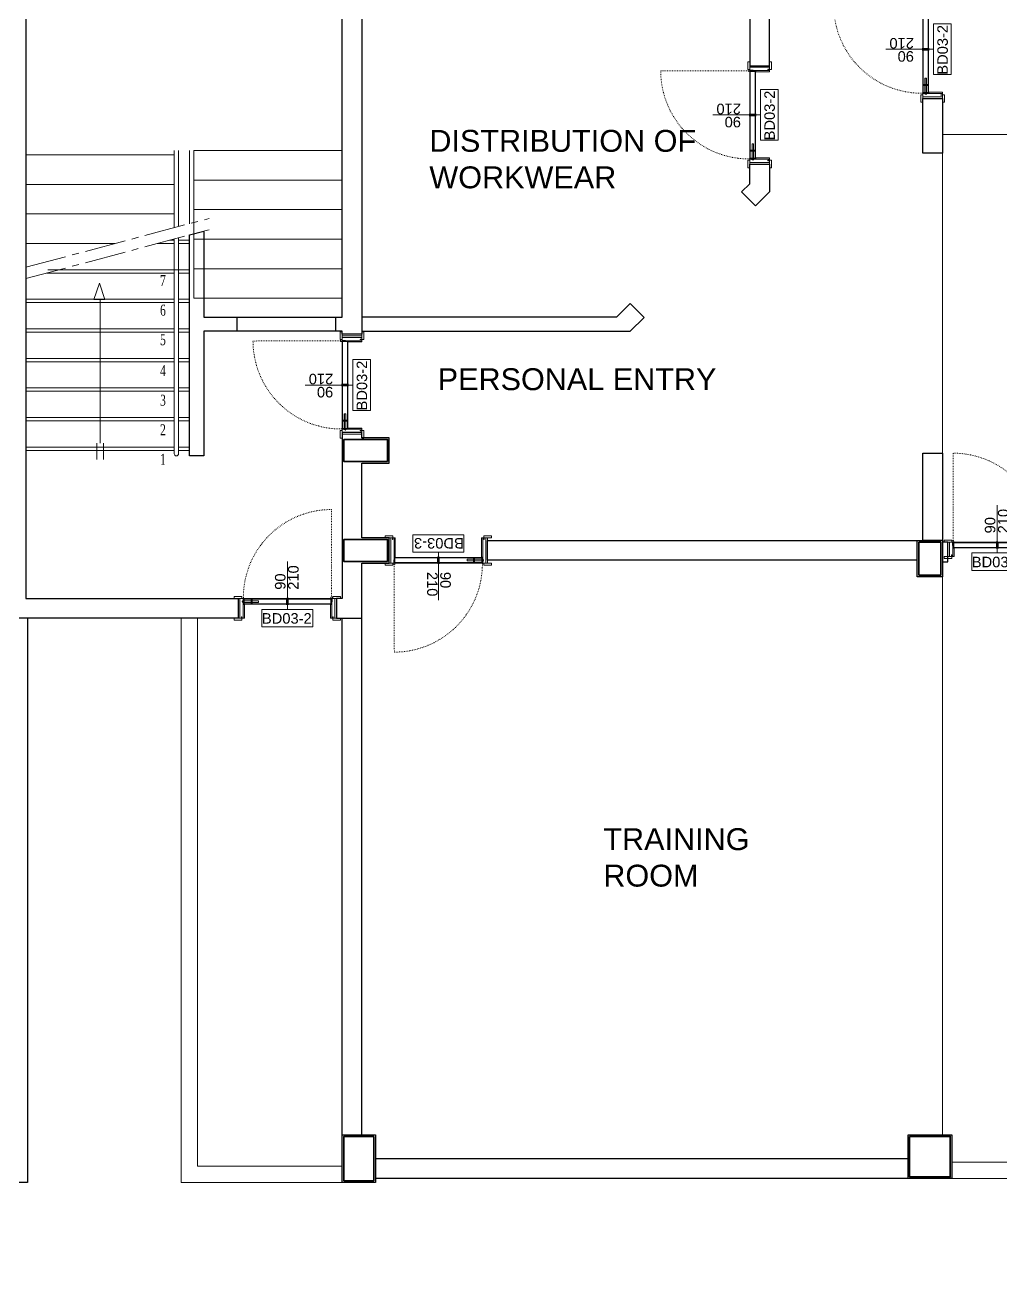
# Model space of a CAD drawing. Header units: centimetres. Extents: x 118932 to 154602, y -32682 to -23521.
# Drawn here: x 120290 to 121182, y -30227 to -29082 of the extents above; entities that cross this region are included whole.
import ezdxf

# ---------------------------------------------------------------- set-up
doc = ezdxf.new("R2010")
doc.units = ezdxf.units.CM
doc.header["$LTSCALE"] = 50
doc.header["$MEASUREMENT"] = 0
doc.linetypes.add('ACAD_ISO03W100', pattern=[30, 12, -18])
doc.linetypes.add('CENTER2', pattern=[1.125, 0.75, -0.125, 0.125, -0.125])
for name, color, linetype, lineweight, true_color in [('GEN_00_BL_Yazı', 7, 'Continuous', 0, 0x4f5250), ('GEN_01_TA_Kolon', 7, 'Continuous', 35, 0xd05d28), ('GEN_01_TA_Merdiven', 7, 'Continuous', 13, 0x816183), ('GEN_02_TF_Kapı', 7, 'Continuous', 9, 0x4a3526), ('GEN_02_TF_Pencere', 7, 'Continuous', 9, 0x6093ac), ('GEN_05_ML_Ahşap', 7, 'Continuous', 9, 0x745e3d), ('GEN_06_GR_İnce', 7, 'Continuous', 13, 0xb0b0a9), ('KALACAK DUVARLAR', 7, 'Continuous', 30, 0x005387)]:
    doc.layers.add(name, color=color, linetype=linetype, lineweight=lineweight, true_color=true_color)
doc.styles.add('ARIAL', font='arial.ttf')
doc.styles.add('arial_1_18', font='arial.ttf', dxfattribs={"height": 0.2})
doc.styles.add('Times', font='times.ttf', dxfattribs={"width": 0.7})

# ---------------------------------------------------------------- blocks, each defined once
blk = doc.blocks.new('LEVEL -1_A BLOK_KOLON')
at = {"layer": 'GEN_01_TA_Kolon'}
for points in [[(46488.4, 2961), (46448.4, 2961), (46448.4, 2981), (46488.4, 2981)], [(46488.4, 2869.7), (46448.4, 2869.7), (46448.4, 2889.7), (46488.4, 2889.7)], [(46993.8, 2887.2), (46993.8, 2857.2), (46973.8, 2857.2), (46973.8, 2887.2)], [(46476, 2344.2), (46476, 2303.7), (46448.5, 2303.7), (46448.5, 2344.2)]]:
    blk.add_lwpolyline(points, close=True, dxfattribs=at)
blk.add_lwpolyline([(46965.3, 2344.2), (47002.3, 2344.2), (47002.3, 2307.2), (46965.3, 2307.2), (46965.3, 2344.2)], dxfattribs=at)
blk = doc.blocks.new('LEVEL -1_A BLOK_GÖRÜNÜŞ')
at = {"layer": 'GEN_01_TA_Merdiven'}
for p, q in [((46158.1, -6858.8), (46293.5, -6858.8)), ((46293.5, -6854.8), (46293.5, -6925.4)), ((46297.5, -6854.8), (46297.5, -6924.3)), ((46307.5, -6854.8), (46307.5, -6921.7)), ((46446.9, -6854.8), (46311.5, -6854.8)), ((46311.5, -6854.8), (46311.5, -6989.8)), ((46158.1, -6885.8), (46293.5, -6885.8)), ((46446.9, -6881.8), (46311.5, -6881.8)), ((46446.9, -6908.8), (46311.5, -6908.8)), ((46158.1, -6912.8), (46293.5, -6912.8)), ((46158.1, -6939.8), (46239.5, -6939.8)), ((46278.3, -6939.8), (46293.5, -6939.8)), ((46289.6, -6936.8), (46293.5, -6936.8)), ((46293.5, -6935.7), (46293.5, -7131.9)), ((46297.5, -6934.7), (46297.5, -7131.9)), ((46297.5, -6936.8), (46307.5, -6936.8)), ((46297.5, -6939.8), (46307.5, -6939.8)), ((46446.9, -6935.8), (46311.5, -6935.8)), ((46178, -6963.8), (46307.5, -6963.8)), ((46446.9, -6962.8), (46311.5, -6962.8)), ((46177.1, -6966.8), (46293.5, -6966.8)), ((46297.5, -6966.8), (46307.5, -6966.8)), ((46158.1, -6990.8), (46293.5, -6990.8)), ((46158.1, -6993.8), (46293.5, -6993.8)), ((46225.8, -7122.3), (46225.8, -6990.8)), ((46297.5, -6990.8), (46307.5, -6990.8)), ((46297.5, -6993.8), (46307.5, -6993.8)), ((46446.9, -6989.8), (46311.5, -6989.8)), ((46158.1, -7017.8), (46293.5, -7017.8)), ((46158.1, -7020.8), (46293.5, -7020.8)), ((46297.5, -7017.8), (46307.5, -7017.8)), ((46297.5, -7020.8), (46307.5, -7020.8)), ((46158.1, -7044.8), (46293.5, -7044.8)), ((46297.5, -7044.8), (46307.5, -7044.8)), ((46158.1, -7047.8), (46293.5, -7047.8)), ((46297.5, -7047.8), (46307.5, -7047.8)), ((46158.1, -7071.8), (46293.5, -7071.8)), ((46158.1, -7074.8), (46293.5, -7074.8)), ((46297.5, -7071.8), (46307.5, -7071.8)), ((46297.5, -7074.8), (46307.5, -7074.8)), ((46158.1, -7098.8), (46293.5, -7098.8)), ((46158.1, -7101.8), (46293.5, -7101.8)), ((46297.5, -7098.8), (46307.5, -7098.8)), ((46297.5, -7101.8), (46307.5, -7101.8)), ((46158.1, -7125.8), (46293.5, -7125.8)), ((46222.8, -7122.3), (46222.8, -7137.3)), ((46228.8, -7122.3), (46228.8, -7137.3)), ((46297.5, -7125.8), (46307.5, -7125.8)), ((46158.1, -7128.8), (46293.5, -7128.8)), ((46297.5, -7128.8), (46307.5, -7128.8))]:
    blk.add_line(p, q, dxfattribs=at)
at = {"layer": 'GEN_01_TA_Merdiven', "linetype": 'CENTER2'}
for p, q in [((46158.1, -6961.5), (46325.5, -6916.9)), ((46158.1, -6971.9), (46325.5, -6927.2))]:
    blk.add_line(p, q, dxfattribs=at)
at = {"layer": 'GEN_01_TA_Merdiven'}
blk.add_lwpolyline([(46225.2, -6991.1), (46220.2, -6991.1), (46225.2, -6976.1), (46230.2, -6991.1)], close=True, dxfattribs=at)
blk.add_arc((46295.5, -7131.9), 2, 180, 0, dxfattribs=at)
at = {"layer": 'GEN_02_TF_Pencere'}
for p, q in [((46995.3, -6840.3), (47210.3, -6840.3)), ((46995.3, -7131.3), (46995.3, -6857.3)), ((46995.3, -7244.3), (46995.3, -7754.3))]:
    blk.add_line(p, q, dxfattribs=at)
at = {"layer": 'GEN_06_GR_İnce'}
for p, q in [((46299.8, -7797.8), (46299.8, -7282.2)), ((46314.8, -7782.8), (46314.8, -7282.2)), ((47096.3, -7779.3), (47003.8, -7779.3)), ((46447, -7782.8), (46314.8, -7782.8)), ((46447, -7797.8), (46299.8, -7797.8)), ((47096.3, -7794.3), (47003.8, -7794.3))]:
    blk.add_line(p, q, dxfattribs=at)
at = {"layer": 'GEN_01_TA_Merdiven', "style": 'Times', "width": 0.7}
for s, p in [('7', (46280.6, -6978.7)), ('6', (46280.6, -7005.7)), ('5', (46280.6, -7032.7)), ('4', (46280.6, -7061)), ('3', (46280.6, -7088)), ('2', (46280.6, -7115)), ('1', (46280.6, -7142))]:
    blk.add_text(s, height=10, dxfattribs=at).set_placement(p)
blk = doc.blocks.new('LEVEL -1_A BLOK_DUVAR')
at = {"layer": 'KALACAK DUVARLAR'}
for p, q in [((46446.9, 7395.7), (46446.9, 7867.8)), ((46963.8, 7373.7), (46477.5, 7373.7)), ((47003.8, 7355.7), (46477.5, 7355.7))]:
    blk.add_line(p, q, dxfattribs=at)
for points in [[(45326.4, 6193.2), (45650.7, 8030), (45650.7, 8454.7), (45898.5, 8454.7), (45898.5, 9468), (47651.3, 9468), (47651.3, 9445), (46464.9, 9445), (46464.9, 8960.6), (46621.1, 8960.6), (46621.1, 8942.6), (46464.9, 8942.6), (46464.9, 8599.7), (46270, 8599.7), (46270, 8457.2), (46464.9, 8457.2), (46464.9, 8127.5), (46446.9, 8127.5), (46446.9, 8130), (46320.5, 8130), (46320.5, 8016.2), (46307.5, 8016.2), (46307.5, 8218)], [(46320.5, 8221.5), (46320.5, 8143), (46446.9, 8143), (46446.9, 8434.2), (46422, 8434.2), (46422, 8436.7), (46158.1, 8436.7), (46158.1, 7885.8), (46351.9, 7885.8), (46351.9, 7867.8), (46140.1, 7867.8), (46140.1, 8012)], [(46542.7, 8437.7), (46819.3, 8437.7), (46819.3, 8372.7), (46837.3, 8372.7), (46837.3, 8437.7), (47000.3, 8437.7)], [(46159.5, 7867.2), (46159.5, 7352.2), (45789, 7352.2), (45789, 8000.8), (45800.1, 8012), (45795.1, 8012), (45795.1, 8030), (45800.1, 8030), (45800.1, 8171.1), (45903.8, 8274.7), (46140.1, 8274.7)], [(46307.5, 8218), (46320.5, 8221.5)], [(46464.9, 8130), (46709.9, 8130), (46722.7, 8142.7), (46709.9, 8155.4), (46697.5, 8143), (46464.9, 8143)], [(46464.9, 7395.7), (46464.9, 7918.2), (46489.8, 7918.2), (46489.8, 7941.2), (46464.9, 7941.2), (46464.9, 8009.5), (46489.9, 8009.5), (46489.9, 8032.5), (46464.9, 8032.5), (46464.9, 8037.5), (46446.9, 8037.5), (46446.9, 7885.8), (46441.9, 7885.8), (46441.9, 7867.8), (46464.9, 7867.8)], [(46995.3, 8018.7), (46995.3, 7905.7), (46972.3, 7905.7), (46972.3, 7938.7)], [(46972.3, 7920.7), (46579.8, 7920.7), (46579.8, 7938.7), (46995.3, 7938.7)], [(46995.3, 7919.3), (47000.3, 7919.3), (47000.3, 7937.2), (46995.3, 7937.2)], [(46963.8, 7395.7), (47003.8, 7395.7), (47003.8, 7355.7), (46963.8, 7355.7), (46963.8, 7395.7)]]:
    blk.add_lwpolyline(points, dxfattribs=at)
for points in [[(46995.3, 8292.7), (46977.3, 8292.7), (46977.3, 8342.7), (46995.3, 8342.7)], [(46811.8, 8257.3), (46819.3, 8264.7), (46819.3, 8282.7), (46837.3, 8282.7), (46837.3, 8257.3), (46824.5, 8244.6)], [(46440.9, 8130), (46350.9, 8130), (46350.9, 8143), (46440.9, 8143)], [(46995.3, 7938.7), (46977.3, 7938.7), (46977.3, 8018.7), (46995.3, 8018.7)], [(46477.5, 7395.7), (46477.5, 7352.2), (46447, 7352.2), (46447, 7395.7)]]:
    blk.add_lwpolyline(points, close=True, dxfattribs=at)
blk = doc.blocks.new('LEVEL -1_A BLOK_MAHAL')
at = {"layer": 'GEN_00_BL_Yazı', "char_height": 20, "attachment_point": 1, "style": 'ARIAL'}
for s, insert, width in [('DISTRIBUTION OF WORKWEAR', (46526.6, 4163), 343), ('PERSONAL ENTRY', (46534.2, 3945.2), 343), ('TRAINING ROOM', (46685.5, 3524.9), 176.4)]:
    blk.add_mtext(s, dxfattribs=dict(at, insert=insert, width=width))
blk = doc.blocks.new('BD03-2')
at = {"layer": 'GEN_02_TF_Kapı'}
for p, q in [((-85.5, 0), (-90, 0)), ((-85.5, 0), (-85.5, -18)), ((-4.8, 0), (-85.2, 0)), ((-85.2, -5.2), (-85.2, 0)), ((-78.1, 0), (-78.1, -5.2, 0)), ((-77.1, 0), (-77.1, -5.2, 0)), ((-45.7, 0), (-45.7, -5.2, 0)), ((-44.3, 0), (-44.3, -5.2, 0)), ((-5.1, 0.1), (-5.1, -3)), ((-4.8, -5.2), (-4.8, 0)), ((-4.8, 0), (-4.8, -3)), ((-4.5, 0), (-4.5, -18)), ((-4.5, 0), (0, 0)), ((-4.5, 0), (-4.5, -3)), ((-4.2, 0.1), (-4.2, -3)), ((-86.2, -2.7), (-85.2, -2.1)), ((-86.2, -3), (-86.2, -2.7)), ((-86.2, -3), (-85.2, -3.1)), ((-85.8, -1.5), (-85.8, -2.5)), ((-85.7, -1.5), (-85.8, -1.5)), ((-85.8, -3), (-85.8, -3.7)), ((-85.8, -3.7), (-85.7, -3.7)), ((-85.2, -2.6), (-85.5, -2.3)), ((-85.2, -2.6), (-85.5, -2.3)), ((-85.2, -2.6), (-85.5, -3)), ((-84.3, -5.4), (-85.5, -5.4)), ((-4.8, -0.4), (-85.2, -0.4)), ((-85.2, -2.1), (-85.2, -3.1)), ((-85.2, -2.5), (-85.2, -2.1)), ((-85.2, -2.5), (-85.2, -2.1)), ((-85.2, -2.1), (-84.8, -2.1)), ((-85.2, -2.1), (-84.8, -2.1)), ((-85.2, -2.5), (-85.2, -2.6)), ((-85.2, -2.5), (-85.1, -2.5)), ((-85.2, -2.5), (-85.2, -2.5)), ((-85.2, -2.7), (-85.2, -2.6)), ((-85.2, -2.6), (-85.2, -2.6)), ((-85.2, -2.6), (-85.2, -2.7)), ((-85.2, -2.6), (-85.2, -2.6)), ((-85.2, -3.1), (-85.2, -2.7)), ((-85.2, -3.1), (-85.2, -2.7)), ((-85.2, -2.7), (-85.2, -2.8)), ((-85.2, -2.7), (-85.2, -2.7)), ((-85.2, -2.8), (-85.1, -2.8)), ((-85.2, -3.1), (-85.2, -3)), ((-84.8, -3.1), (-85.2, -3.1)), ((-84.8, -3.1), (-85.2, -3.1)), ((-4.8, -4.8), (-85.2, -4.8)), ((-4.8, -5.2), (-85.2, -5.2)), ((-85.1, -2.1), (-85.1, -3.1)), ((-85.1, -2.5), (-85.1, -2.8)), ((-84.8, -2.1), (-84.8, -3.1)), ((-84.8, -2.1), (-84.8, -3.1)), ((-84.6, -4.8), (-84.6, -0.4)), ((-84.3, -5.4), (-84.3, -18)), ((-44.4, -5.2), (-45.6, -5.2)), ((-5.7, -5.4), (-5.7, -18)), ((-5.7, -5.4), (-4.5, -5.4)), ((-5.4, -4.8), (-5.4, -0.4)), ((-5.2, -2.1), (-5.2, -3.1)), ((-4.8, -2.1), (-5.2, -2.1)), ((-5.2, -3.1), (-4.8, -3.1)), ((-5.1, -3), (-4.8, -3)), ((-4.9, -2.1), (-4.9, -3.1)), ((-4.8, -2.5), (-4.9, -2.5)), ((-4.9, -2.5), (-4.9, -2.8)), ((-4.8, -2.8), (-4.9, -2.8)), ((-4.8, -2.5), (-4.8, -2.1)), ((-4.8, -2.6), (-4.5, -2.3)), ((-4.8, -2.6), (-4.5, -2.3)), ((-4.8, -2.5), (-4.8, -2.6)), ((-4.8, -2.6), (-4.8, -2.6)), ((-4.8, -2.6), (-4.8, -2.7)), ((-4.8, -2.6), (-4.8, -2.6)), ((-4.8, -2.7), (-4.8, -2.6)), ((-4.8, -2.6), (-4.5, -3)), ((-4.8, -3.1), (-4.8, -2.7)), ((-4.8, -2.7), (-4.8, -2.8)), ((-4.5, -3), (-4.2, -3)), ((-86.5, -16.5), (-86.9, -16.5)), ((-86.9, -16.5), (-86.9, -18)), ((-86.5, -18), (-86.5, -16.5)), ((-84.3, -18), (-86.5, -18)), ((-5.7, -18), (-3.5, -18)), ((-3.5, -18), (-3.5, -16.5)), ((-3.5, -16.5), (-3.1, -16.5)), ((-3.1, -16.5), (-3.1, -18)), ((-3.1, -18), (0, -18))]:
    blk.add_line(p, q, dxfattribs=at)
at = {"layer": 'GEN_02_TF_Kapı', "linetype": 'ACAD_ISO03W100', "ltscale": 0.001}
blk.add_lwpolyline([(-85.2, 0, -0.416564), (-4.8, 81.4), (-4.6, 0.8)], format="xyb", dxfattribs=at)
at = {"layer": 'GEN_02_TF_Kapı'}
for points in [[(-86.5, 0), (-93.5, 0), (-93.5, 1.8), (-86.5, 1.8)], [(-88.5, 0), (-90, 0), (-90, -18), (-88.5, -18)], [(-78, 0), (-78.1, 0), (-78.1, -5.2), (-78, -5.2)], [(-78.1, 0), (-78, 0), (-78, -5.2), (-78.1, -5.2)], [(-77.2, -5.2), (-78, -5.2), (-78, 0), (-77.2, 0)], [(-77.2, 0), (-77.1, 0), (-77.1, -5.2), (-77.2, -5.2)], [(-77.1, 0), (-77.2, 0), (-77.2, -5.2), (-77.1, -5.2)], [(-46, 0), (-44, 0), (-44, 0.2), (-44.4, 0.3), (-45.6, 0.3), (-46, 0.2)], [(-45.6, 0), (-45.7, 0), (-45.7, -5.2), (-45.6, -5.2)], [(-45.6, -5.2), (-44.4, -5.2), (-44.4, 0), (-45.6, 0)], [(-44.4, 0), (-44.3, 0), (-44.3, -5.2), (-44.4, -5.2)], [(-3.5, 0), (3.5, 0), (3.5, 1.8), (-3.5, 1.8)], [(0, 0), (-1.5, 0), (-1.5, -18), (0, -18)], [(-85.7, -3.7), (-85.5, -3.7), (-85.5, -1.5), (-85.7, -1.5)], [(-85.2, -3.5), (-85, -3.5), (-85, -1.6), (-85.2, -1.6)], [(-71.3, -2), (-85.1, -2), (-85.1, -3.5), (-71.3, -3.5)], [(-71.4, -2.1), (-85, -2.1), (-85, -3.4), (-71.4, -3.4)], [(-46, -5.4), (-44, -5.4), (-44, -5.2), (-46, -5.2)]]:
    blk.add_lwpolyline(points, close=True, dxfattribs=at)
for points in [[(-4.8, -2.5), (-4.8, -2.5), (-4.8, -2.1), (-5.2, -2.1), (-5.2, -3.1), (-4.8, -3.1), (-4.8, -2.7), (-4.8, -2.7)], [(-86.9, -18), (-93.5, -18), (-93.5, -19.8), (-86.5, -19.8), (-86.5, -18)], [(-3.1, -18), (3.5, -18), (3.5, -19.8), (-3.5, -19.8), (-3.5, -18)]]:
    blk.add_lwpolyline(points, dxfattribs=at)
blk.add_circle((-4.6, 0.8), 0.8, dxfattribs=at)
for centre, start, end in [((-85.2, -2.1), 91.5433, 178.4567), ((-85.2, -3.1), 181.5433, 268.4567), ((-84.8, -2.1), 1.5433, 88.4567), ((-84.8, -3.1), 271.5433, 358.4567), ((-5.2, -2.1), 91.5433, 178.4567), ((-5.2, -3.1), 181.5433, 268.4567), ((-4.8, -2.1), 1.5433, 88.4567), ((-4.8, -3.1), 271.5433, 358.4567)]:
    blk.add_arc(centre, 0.0206, start, end, dxfattribs=at)
at = {"layer": 'GEN_05_ML_Ahşap'}
blk.add_lwpolyline([(-45, -9.8), (-45, 33.8)], dxfattribs=at)
blk.add_lwpolyline([(-21.8, -25.8), (-68.2, -25.8), (-68.2, -9.8), (-21.8, -9.8)], close=True, dxfattribs=at)
at = {"layer": 'GEN_00_BL_Yazı', "char_height": 9.6, "attachment_point": 7, "rotation": 90, "style": 'arial_1_18'}
for s, insert in [('\\A1;210', (-34.6, 8.1)), ('\\A1;90', (-46.6, 8.1))]:
    blk.add_mtext_dynamic_manual_height_columns(s, width=2834.152, gutter_width=1500, heights=[310.2], dxfattribs=dict(at, insert=insert))
at = {"layer": 'GEN_00_BL_Yazı', "insert": (-22.8, -23), "char_height": 9.6, "attachment_point": 9, "style": 'arial_1_18'}
blk.add_mtext_dynamic_manual_height_columns('\\A1;BD03-2', width=2834.152, gutter_width=1500, heights=[310.2], dxfattribs=at)
blk = doc.blocks.new('BD03-3')
at = {"layer": 'GEN_02_TF_Kapı'}
for p, q in [((-85.5, 0), (-90, 0)), ((-85.5, 0), (-85.5, -23)), ((-4.8, 0), (-85.2, 0)), ((-85.2, -5.2), (-85.2, 0)), ((-78.1, 0), (-78.1, -5.2, 0)), ((-77.1, 0), (-77.1, -5.2, 0)), ((-45.7, 0), (-45.7, -5.2, 0)), ((-44.3, 0), (-44.3, -5.2, 0)), ((-5.1, 0.1), (-5.1, -3)), ((-4.8, -5.2), (-4.8, 0)), ((-4.8, 0), (-4.8, -3)), ((-4.5, 0), (-4.5, -23)), ((-4.5, 0), (0, 0)), ((-4.5, 0), (-4.5, -3)), ((-4.2, 0.1), (-4.2, -3)), ((-86.2, -2.7), (-85.2, -2.1)), ((-86.2, -3), (-86.2, -2.7)), ((-86.2, -3), (-85.2, -3.1)), ((-85.8, -1.5), (-85.8, -2.5)), ((-85.7, -1.5), (-85.8, -1.5)), ((-85.8, -3), (-85.8, -3.7)), ((-85.8, -3.7), (-85.7, -3.7)), ((-85.2, -2.6), (-85.5, -2.3)), ((-85.2, -2.6), (-85.5, -2.3)), ((-85.2, -2.6), (-85.5, -3)), ((-84.3, -5.4), (-85.5, -5.4)), ((-4.8, -0.4), (-85.2, -0.4)), ((-85.2, -2.1), (-85.2, -3.1)), ((-85.2, -2.5), (-85.2, -2.1)), ((-85.2, -2.5), (-85.2, -2.1)), ((-85.2, -2.1), (-84.8, -2.1)), ((-85.2, -2.1), (-84.8, -2.1)), ((-85.2, -2.5), (-85.2, -2.6)), ((-85.2, -2.5), (-85.1, -2.5)), ((-85.2, -2.5), (-85.2, -2.5)), ((-85.2, -2.7), (-85.2, -2.6)), ((-85.2, -2.6), (-85.2, -2.6)), ((-85.2, -2.6), (-85.2, -2.7)), ((-85.2, -2.6), (-85.2, -2.6)), ((-85.2, -3.1), (-85.2, -2.7)), ((-85.2, -3.1), (-85.2, -2.7)), ((-85.2, -2.7), (-85.2, -2.8)), ((-85.2, -2.7), (-85.2, -2.7)), ((-85.2, -2.8), (-85.1, -2.8)), ((-85.2, -3.1), (-85.2, -3)), ((-84.8, -3.1), (-85.2, -3.1)), ((-84.8, -3.1), (-85.2, -3.1)), ((-4.8, -4.8), (-85.2, -4.8)), ((-4.8, -5.2), (-85.2, -5.2)), ((-85.1, -2.1), (-85.1, -3.1)), ((-85.1, -2.5), (-85.1, -2.8)), ((-84.8, -2.1), (-84.8, -3.1)), ((-84.8, -2.1), (-84.8, -3.1)), ((-84.6, -4.8), (-84.6, -0.4)), ((-84.3, -5.4), (-84.3, -23)), ((-44.4, -5.2), (-45.6, -5.2)), ((-5.7, -5.4), (-5.7, -23)), ((-5.7, -5.4), (-4.5, -5.4)), ((-5.4, -4.8), (-5.4, -0.4)), ((-5.2, -2.1), (-5.2, -3.1)), ((-4.8, -2.1), (-5.2, -2.1)), ((-5.2, -3.1), (-4.8, -3.1)), ((-5.1, -3), (-4.8, -3)), ((-4.9, -2.1), (-4.9, -3.1)), ((-4.8, -2.5), (-4.9, -2.5)), ((-4.9, -2.5), (-4.9, -2.8)), ((-4.8, -2.8), (-4.9, -2.8)), ((-4.8, -2.5), (-4.8, -2.1)), ((-4.8, -2.6), (-4.5, -2.3)), ((-4.8, -2.6), (-4.5, -2.3)), ((-4.8, -2.5), (-4.8, -2.6)), ((-4.8, -2.6), (-4.8, -2.6)), ((-4.8, -2.6), (-4.8, -2.7)), ((-4.8, -2.6), (-4.8, -2.6)), ((-4.8, -2.7), (-4.8, -2.6)), ((-4.8, -2.6), (-4.5, -3)), ((-4.8, -3.1), (-4.8, -2.7)), ((-4.8, -2.7), (-4.8, -2.8)), ((-4.5, -3), (-4.2, -3)), ((-86.5, -21.5), (-86.9, -21.5)), ((-86.9, -21.5), (-86.9, -23)), ((-86.5, -23), (-86.5, -21.5)), ((-3.5, -23), (-3.5, -21.5)), ((-3.5, -21.5), (-3.1, -21.5)), ((-3.1, -21.5), (-3.1, -23)), ((-84.3, -23), (-86.5, -23)), ((-5.7, -23), (-3.5, -23)), ((-3.1, -23), (0, -23))]:
    blk.add_line(p, q, dxfattribs=at)
at = {"layer": 'GEN_02_TF_Kapı', "linetype": 'ACAD_ISO03W100', "ltscale": 0.001}
blk.add_lwpolyline([(-85.2, 0, -0.416564), (-4.8, 81.4), (-4.6, 0.8)], format="xyb", dxfattribs=at)
at = {"layer": 'GEN_02_TF_Kapı'}
for points in [[(-86.5, 0), (-93.5, 0), (-93.5, 1.8), (-86.5, 1.8)], [(-88.5, 0), (-90, 0), (-90, -23), (-88.5, -23)], [(-78, 0), (-78.1, 0), (-78.1, -5.2), (-78, -5.2)], [(-78.1, 0), (-78, 0), (-78, -5.2), (-78.1, -5.2)], [(-77.2, -5.2), (-78, -5.2), (-78, 0), (-77.2, 0)], [(-77.2, 0), (-77.1, 0), (-77.1, -5.2), (-77.2, -5.2)], [(-77.1, 0), (-77.2, 0), (-77.2, -5.2), (-77.1, -5.2)], [(-46, 0), (-44, 0), (-44, 0.2), (-44.4, 0.3), (-45.6, 0.3), (-46, 0.2)], [(-45.6, 0), (-45.7, 0), (-45.7, -5.2), (-45.6, -5.2)], [(-45.6, -5.2), (-44.4, -5.2), (-44.4, 0), (-45.6, 0)], [(-44.4, 0), (-44.3, 0), (-44.3, -5.2), (-44.4, -5.2)], [(-3.5, 0), (3.5, 0), (3.5, 1.8), (-3.5, 1.8)], [(0, 0), (-1.5, 0), (-1.5, -23), (0, -23)], [(-85.7, -3.7), (-85.5, -3.7), (-85.5, -1.5), (-85.7, -1.5)], [(-85.2, -3.5), (-85, -3.5), (-85, -1.6), (-85.2, -1.6)], [(-71.3, -2), (-85.1, -2), (-85.1, -3.5), (-71.3, -3.5)], [(-71.4, -2.1), (-85, -2.1), (-85, -3.4), (-71.4, -3.4)], [(-46, -5.4), (-44, -5.4), (-44, -5.2), (-46, -5.2)]]:
    blk.add_lwpolyline(points, close=True, dxfattribs=at)
for points in [[(-4.8, -2.5), (-4.8, -2.5), (-4.8, -2.1), (-5.2, -2.1), (-5.2, -3.1), (-4.8, -3.1), (-4.8, -2.7), (-4.8, -2.7)], [(-86.9, -23), (-93.5, -23), (-93.5, -24.8), (-86.5, -24.8), (-86.5, -23)], [(-3.1, -23), (3.5, -23), (3.5, -24.8), (-3.5, -24.8), (-3.5, -23)]]:
    blk.add_lwpolyline(points, dxfattribs=at)
blk.add_circle((-4.6, 0.8), 0.8, dxfattribs=at)
for centre, start, end in [((-85.2, -2.1), 91.5433, 178.4567), ((-85.2, -3.1), 181.5433, 268.4567), ((-84.8, -2.1), 1.5433, 88.4567), ((-84.8, -3.1), 271.5433, 358.4567), ((-5.2, -2.1), 91.5433, 178.4567), ((-5.2, -3.1), 181.5433, 268.4567), ((-4.8, -2.1), 1.5433, 88.4567), ((-4.8, -3.1), 271.5433, 358.4567)]:
    blk.add_arc(centre, 0.0206, start, end, dxfattribs=at)
at = {"layer": 'GEN_05_ML_Ahşap'}
blk.add_lwpolyline([(-45, -9.8), (-45, 33.8)], dxfattribs=at)
blk.add_lwpolyline([(-21.8, -25.8), (-68.2, -25.8), (-68.2, -9.8), (-21.8, -9.8)], close=True, dxfattribs=at)
at = {"layer": 'GEN_00_BL_Yazı', "char_height": 9.6, "attachment_point": 7, "rotation": 90, "style": 'arial_1_18'}
for s, insert in [('\\A1;210', (-34.6, 8.1)), ('\\A1;90', (-46.6, 8.1))]:
    blk.add_mtext_dynamic_manual_height_columns(s, width=2834.152, gutter_width=1500, heights=[310.2], dxfattribs=dict(at, insert=insert))
at = {"layer": 'GEN_00_BL_Yazı', "insert": (-22.8, -23), "char_height": 9.6, "attachment_point": 9, "style": 'arial_1_18'}
blk.add_mtext_dynamic_manual_height_columns('\\A1;BD03-3', width=2834.152, gutter_width=1500, heights=[310.2], dxfattribs=at)
blk = doc.blocks.new('BD03M')
at = {"layer": 'GEN_02_TF_Kapı'}
for p, q in [((4.2, 0.1), (4.2, -3)), ((4.5, 0), (4.5, -3)), ((4.8, 0), (4.8, -3)), ((5.1, 0.1), (5.1, -3)), ((44.3, 0), (44.3, -5.2, 0)), ((45.7, 0), (45.7, -5.2, 0)), ((77.1, 0), (77.1, -5.2, 0)), ((78.1, 0), (78.1, -5.2, 0)), ((85.5, 0), (85.5, -13)), ((85.5, 0), (90, 0)), ((4.5, 0), (0, 0)), ((4.5, -3), (4.2, -3)), ((4.5, 0), (4.5, -13)), ((4.8, -2.6), (4.5, -2.3)), ((4.8, -2.6), (4.5, -2.3)), ((4.8, -2.6), (4.5, -3)), ((5.7, -5.4), (4.5, -5.4)), ((4.8, 0), (85.2, 0)), ((4.8, -5.2), (4.8, 0)), ((4.8, -0.4), (85.2, -0.4)), ((4.8, -2.5), (4.8, -2.1)), ((4.8, -2.1), (5.2, -2.1)), ((4.8, -2.5), (4.8, -2.6)), ((4.8, -2.5), (4.9, -2.5)), ((4.8, -2.6), (4.8, -2.6)), ((4.8, -2.6), (4.8, -2.7)), ((4.8, -2.6), (4.8, -2.6)), ((4.8, -2.7), (4.8, -2.6)), ((4.8, -3.1), (4.8, -2.7)), ((4.8, -2.7), (4.8, -2.8)), ((4.8, -2.8), (4.9, -2.8)), ((5.1, -3), (4.8, -3)), ((5.2, -3.1), (4.8, -3.1)), ((4.8, -4.8), (85.2, -4.8)), ((4.8, -5.2), (85.2, -5.2)), ((4.9, -2.1), (4.9, -3.1)), ((4.9, -2.5), (4.9, -2.8)), ((5.2, -2.1), (5.2, -3.1)), ((5.4, -4.8), (5.4, -0.4)), ((5.7, -5.4), (5.7, -13)), ((44.4, -5.2), (45.6, -5.2)), ((84.3, -5.4), (84.3, -13)), ((84.3, -5.4), (85.5, -5.4)), ((84.6, -4.8), (84.6, -0.4)), ((84.8, -2.1), (84.8, -3.1)), ((84.8, -2.1), (84.8, -3.1)), ((85.2, -2.1), (84.8, -2.1)), ((85.2, -2.1), (84.8, -2.1)), ((84.8, -3.1), (85.2, -3.1)), ((84.8, -3.1), (85.2, -3.1)), ((85.1, -2.1), (85.1, -3.1)), ((85.2, -2.5), (85.1, -2.5)), ((85.1, -2.5), (85.1, -2.8)), ((85.2, -2.8), (85.1, -2.8)), ((85.2, -5.2), (85.2, 0)), ((85.2, -2.1), (85.2, -3.1)), ((86.2, -2.7), (85.2, -2.1)), ((85.2, -2.5), (85.2, -2.1)), ((85.2, -2.5), (85.2, -2.1)), ((85.2, -2.6), (85.5, -2.3)), ((85.2, -2.6), (85.5, -2.3)), ((85.2, -2.5), (85.2, -2.6)), ((85.2, -2.5), (85.2, -2.5)), ((85.2, -2.7), (85.2, -2.6)), ((85.2, -2.6), (85.2, -2.6)), ((85.2, -2.6), (85.2, -2.7)), ((85.2, -2.6), (85.2, -2.6)), ((85.2, -2.6), (85.5, -3)), ((85.2, -3.1), (85.2, -2.7)), ((85.2, -3.1), (85.2, -2.7)), ((85.2, -2.7), (85.2, -2.8)), ((85.2, -2.7), (85.2, -2.7)), ((86.2, -3), (85.2, -3.1)), ((85.2, -3.1), (85.2, -3)), ((85.7, -1.5), (85.8, -1.5)), ((85.8, -3.7), (85.7, -3.7)), ((85.8, -1.5), (85.8, -2.5)), ((85.8, -3), (85.8, -3.7)), ((86.2, -3), (86.2, -2.7)), ((3.1, -13), (0, -13)), ((3.5, -11.5), (3.1, -11.5)), ((3.1, -11.5), (3.1, -13)), ((3.5, -13), (3.5, -11.5)), ((5.7, -13), (3.5, -13)), ((84.3, -13), (86.5, -13)), ((86.5, -13), (86.5, -11.5)), ((86.5, -11.5), (86.9, -11.5)), ((86.9, -11.5), (86.9, -13))]:
    blk.add_line(p, q, dxfattribs=at)
at = {"layer": 'GEN_02_TF_Kapı', "linetype": 'ACAD_ISO03W100', "ltscale": 0.001}
blk.add_lwpolyline([(85.2, 0, 0.416564), (4.8, 81.4), (4.6, 0.8)], format="xyb", dxfattribs=at)
at = {"layer": 'GEN_02_TF_Kapı'}
for points in [[(3.5, 0), (-3.5, 0), (-3.5, 1.8), (3.5, 1.8)], [(46, 0), (44, 0), (44, 0.2), (44.4, 0.3), (45.6, 0.3), (46, 0.2)], [(44.4, 0), (44.3, 0), (44.3, -5.2), (44.4, -5.2)], [(45.6, -5.2), (44.4, -5.2), (44.4, 0), (45.6, 0)], [(45.6, 0), (45.7, 0), (45.7, -5.2), (45.6, -5.2)], [(77.2, 0), (77.1, 0), (77.1, -5.2), (77.2, -5.2)], [(77.1, 0), (77.2, 0), (77.2, -5.2), (77.1, -5.2)], [(77.2, -5.2), (78, -5.2), (78, 0), (77.2, 0)], [(78, 0), (78.1, 0), (78.1, -5.2), (78, -5.2)], [(78.1, 0), (78, 0), (78, -5.2), (78.1, -5.2)], [(86.5, 0), (93.5, 0), (93.5, 1.8), (86.5, 1.8)], [(88.5, 0), (90, 0), (90, -13), (88.5, -13)], [(0, 0), (1.5, 0), (1.5, -13), (0, -13)], [(46, -5.4), (44, -5.4), (44, -5.2), (46, -5.2)], [(71.3, -2), (85.1, -2), (85.1, -3.5), (71.3, -3.5)], [(71.4, -2.1), (85, -2.1), (85, -3.4), (71.4, -3.4)], [(85.2, -3.5), (85, -3.5), (85, -1.6), (85.2, -1.6)], [(85.7, -3.7), (85.5, -3.7), (85.5, -1.5), (85.7, -1.5)]]:
    blk.add_lwpolyline(points, close=True, dxfattribs=at)
for points in [[(4.8, -2.5), (4.8, -2.5), (4.8, -2.1), (5.2, -2.1), (5.2, -3.1), (4.8, -3.1), (4.8, -2.7), (4.8, -2.7)], [(3.1, -13), (-3.5, -13), (-3.5, -14.8), (3.5, -14.8), (3.5, -13)], [(86.9, -13), (93.5, -13), (93.5, -14.8), (86.5, -14.8), (86.5, -13)]]:
    blk.add_lwpolyline(points, dxfattribs=at)
blk.add_circle((4.6, 0.8), 0.8, dxfattribs=at)
for centre, start, end in [((4.8, -2.1), 91.5433, 178.4567), ((4.8, -3.1), 181.5433, 268.4567), ((5.2, -2.1), 1.5433, 88.4567), ((5.2, -3.1), 271.5433, 358.4567), ((84.8, -2.1), 91.5433, 178.4567), ((84.8, -3.1), 181.5433, 268.4567), ((85.2, -2.1), 1.5433, 88.4567), ((85.2, -3.1), 271.5433, 358.4567)]:
    blk.add_arc(centre, 0.0206, start, end, dxfattribs=at)
at = {"layer": 'GEN_05_ML_Ahşap'}
blk.add_lwpolyline([(45, -9.8), (45, 33.8)], dxfattribs=at)
blk.add_lwpolyline([(68.2, -25.8), (21.8, -25.8), (21.8, -9.8), (68.2, -9.8)], close=True, dxfattribs=at)
at = {"layer": 'GEN_00_BL_Yazı', "char_height": 9.6, "attachment_point": 7, "rotation": 90, "style": 'arial_1_18'}
for s, insert in [('\\A1;210', (55.4, 8.1)), ('\\A1;90', (43.4, 8.1))]:
    blk.add_mtext_dynamic_manual_height_columns(s, width=2834.152, gutter_width=1500, heights=[310.2], dxfattribs=dict(at, insert=insert))
at = {"layer": 'GEN_00_BL_Yazı', "insert": (66.5, -23), "char_height": 9.6, "attachment_point": 9, "style": 'arial_1_18'}
blk.add_mtext_dynamic_manual_height_columns('\\A1;BD03M', width=2834.152, gutter_width=1500, heights=[310.2], dxfattribs=at)
blk = doc.blocks.new('basement kapılar')
at = {"color": 5}
for name, p, rotation in [('BD03-2', (-2856.9, -1298.3), 90), ('BD03-2', (-3014.9, -1358.3), 90), ('BD03-2', (-3387.3, -1605.1), 90), ('BD03-3', (-3344.4, -1812.8), 180)]:
    blk.add_blockref(name, p, dxfattribs=dict(at, rotation=rotation))
for name, p in [('BD03M', (-2833.9, -1793.8)), ('BD03-2', (-3392.3, -1845.3))]:
    blk.add_blockref(name, p, dxfattribs=at)
blk = doc.blocks.new('LEVEL -1 KAPILAR')
at = {"color": 5}
blk.add_blockref('basement kapılar', (-3850.4, 728.2), dxfattribs=at)

msp = doc.modelspace()

# ---------------------------------------------------------------- block references
for name, p in [('LEVEL -1_A BLOK_DUVAR', (74132.9, -37491.5)), ('LEVEL -1_A BLOK_GÖRÜNÜŞ', (74132.9, -22341.5)), ('LEVEL -1_A BLOK_KOLON', (74132.9, -32441.5)), ('LEVEL -1_A BLOK_MAHAL', (74132.9, -33340.5))]:
    msp.add_blockref(name, p)
at = {"layer": 'GEN_06_GR_İnce'}
msp.add_blockref('LEVEL -1 KAPILAR', (127817.5, -28488.7), dxfattribs=at)

doc.saveas('drawing.dxf')
